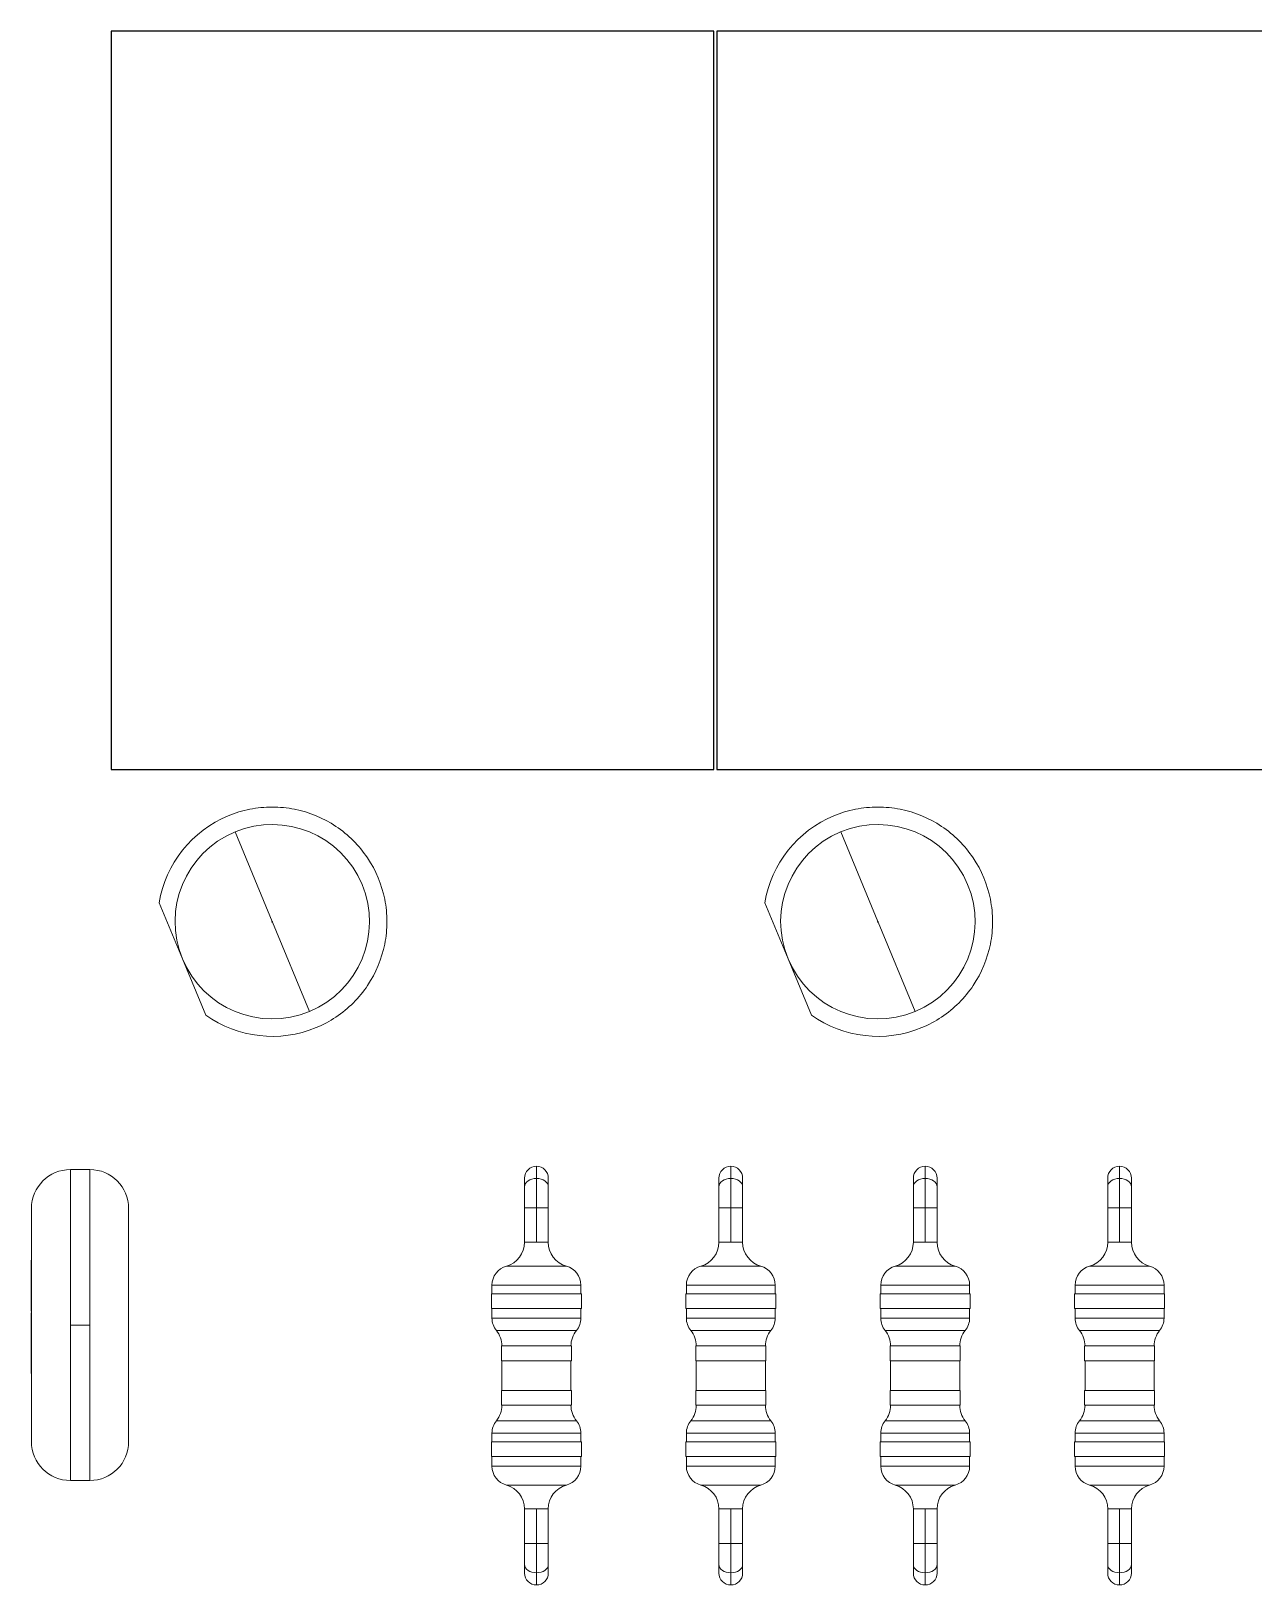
# Model space of a CAD drawing. Header units: millimetres. Extents: x -118 to 1430, y 370 to 1370.
# Drawn here: x 236.82 to 268.27, y 499.81 to 539.78 of the extents above; entities that cross this region are included whole.
import ezdxf

# ---------------------------------------------------------------- set-up
doc = ezdxf.new("R2010")
doc.units = ezdxf.units.MM
doc.layers.add('TANGENT EDGES', color=7, linetype='Continuous', lineweight=0)
doc.layers.add('VISIBLE', color=7, linetype='Continuous', lineweight=0)

msp = doc.modelspace()

# ---------------------------------------------------------------- linework, layer by layer
for points in [[(238.88, 539.779), (238.88, 520.779), (254.38, 520.779), (254.38, 539.779)], [(254.458, 539.779), (254.458, 520.779), (269.958, 520.779), (269.958, 539.779)]]:
    msp.add_lwpolyline(points, close=True)
at = {"layer": 'TANGENT EDGES'}
for p, q in [((243.016, 516.876), (242.063, 519.176)), ((258.594, 516.876), (257.641, 519.176)), ((243.978, 514.557), (243.024, 516.858)), ((259.556, 514.557), (258.602, 516.858)), ((237.827, 506.487), (237.827, 510.491)), ((238.327, 510.491), (238.327, 506.487)), ((249.815, 510.575), (249.815, 510.262)), ((254.815, 510.575), (254.815, 510.262)), ((259.815, 510.575), (259.815, 510.262)), ((264.815, 510.575), (264.815, 510.262)), ((249.815, 509.508), (249.815, 510.262)), ((254.815, 509.508), (254.815, 510.262)), ((259.815, 509.508), (259.815, 510.262)), ((264.815, 509.508), (264.815, 510.262)), ((249.51, 509.508), (249.815, 509.508)), ((249.815, 508.619), (249.815, 509.508)), ((249.815, 509.508), (250.12, 509.508)), ((254.51, 509.508), (254.815, 509.508)), ((254.815, 508.619), (254.815, 509.508)), ((254.815, 509.508), (255.12, 509.508)), ((259.51, 509.508), (259.815, 509.508)), ((259.815, 508.619), (259.815, 509.508)), ((260.12, 509.508), (259.815, 509.508)), ((264.51, 509.508), (264.815, 509.508)), ((264.815, 508.619), (264.815, 509.508)), ((265.12, 509.508), (264.815, 509.508)), ((249.815, 508.619), (249.51, 508.619)), ((249.815, 508.619), (250.12, 508.619)), ((254.815, 508.619), (254.51, 508.619)), ((254.815, 508.619), (255.12, 508.619)), ((259.815, 508.619), (259.51, 508.619)), ((259.815, 508.619), (260.12, 508.619)), ((264.815, 508.619), (264.51, 508.619)), ((264.815, 508.619), (265.12, 508.619)), ((249.045, 508.007), (250.586, 508.007)), ((254.045, 508.007), (255.586, 508.007)), ((259.045, 508.007), (260.586, 508.007)), ((264.045, 508.007), (265.586, 508.007)), ((248.672, 507.517), (250.958, 507.517)), ((253.672, 507.517), (255.958, 507.517)), ((258.672, 507.517), (260.958, 507.517)), ((263.672, 507.517), (265.958, 507.517)), ((237.827, 506.487), (238.327, 506.487)), ((237.827, 506.487), (237.827, 502.491)), ((238.327, 502.491), (238.327, 506.487)), ((248.672, 506.671), (250.958, 506.671)), ((253.672, 506.671), (255.958, 506.671)), ((258.672, 506.671), (260.958, 506.671)), ((263.672, 506.671), (265.958, 506.671)), ((250.845, 506.351), (248.785, 506.351)), ((255.845, 506.351), (253.785, 506.351)), ((260.845, 506.351), (258.785, 506.351)), ((265.845, 506.351), (263.785, 506.351)), ((248.672, 503.71), (250.958, 503.71)), ((248.785, 504.029), (250.845, 504.029)), ((253.672, 503.71), (255.958, 503.71)), ((253.785, 504.029), (255.845, 504.029)), ((258.672, 503.71), (260.958, 503.71)), ((258.785, 504.029), (260.845, 504.029)), ((263.672, 503.71), (265.958, 503.71)), ((263.785, 504.029), (265.845, 504.029)), ((248.672, 502.863), (250.958, 502.863)), ((253.672, 502.863), (255.958, 502.863)), ((258.672, 502.863), (260.958, 502.863)), ((263.672, 502.863), (265.958, 502.863)), ((250.586, 502.373), (249.045, 502.373)), ((255.586, 502.373), (254.045, 502.373)), ((260.586, 502.373), (259.045, 502.373)), ((265.586, 502.373), (264.045, 502.373)), ((249.51, 501.761), (249.815, 501.761)), ((250.12, 501.761), (249.815, 501.761)), ((249.815, 500.872), (249.815, 501.761)), ((254.51, 501.761), (254.815, 501.761)), ((255.12, 501.761), (254.815, 501.761)), ((254.815, 500.872), (254.815, 501.761)), ((259.51, 501.761), (259.815, 501.761)), ((260.12, 501.761), (259.815, 501.761)), ((259.815, 500.872), (259.815, 501.761)), ((264.51, 501.761), (264.815, 501.761)), ((265.12, 501.761), (264.815, 501.761)), ((264.815, 500.872), (264.815, 501.761)), ((249.51, 500.872), (249.815, 500.872)), ((250.12, 500.872), (249.815, 500.872)), ((249.815, 500.118), (249.815, 500.872)), ((254.51, 500.872), (254.815, 500.872)), ((255.12, 500.872), (254.815, 500.872)), ((254.815, 500.118), (254.815, 500.872)), ((259.815, 500.872), (259.51, 500.872)), ((259.815, 500.872), (260.12, 500.872)), ((259.815, 500.118), (259.815, 500.872)), ((264.815, 500.872), (264.51, 500.872)), ((264.815, 500.872), (265.12, 500.872)), ((264.815, 500.118), (264.815, 500.872)), ((249.815, 499.805), (249.815, 500.118)), ((254.815, 499.805), (254.815, 500.118)), ((259.815, 499.805), (259.815, 500.118)), ((264.815, 499.805), (264.815, 500.118))]:
    msp.add_line(p, q, dxfattribs=at)
for centre, start, end in [((243.02, 516.867), 112.5227, 292.5227), ((243.02, 516.867), 292.5227, 112.5227), ((258.598, 516.867), 112.5227, 292.5227), ((258.598, 516.867), 292.5227, 112.5227)]:
    msp.add_arc(centre, 0.01, start, end, dxfattribs=at)
for centre, major_axis, start_param, end_param in [((249.815, 510.047), (-0.305, 0), -1.570796, 0), ((249.815, 510.047), (0.305, 0), 0, 1.570796), ((254.815, 510.047), (-0.305, 0), -1.570796, 0), ((254.815, 510.047), (0.305, 0), 0, 1.570796), ((259.815, 510.047), (-0.305, 0), -1.570796, 0), ((259.815, 510.047), (0.305, 0), 0, 1.570796), ((264.815, 510.047), (-0.305, 0), -1.570796, 0), ((264.815, 510.047), (0.305, 0), 0, 1.570796), ((249.815, 500.333), (-0.305, 0), 0, 1.570796), ((249.815, 500.333), (0.305, 0), 4.712389, 6.283185), ((254.815, 500.333), (-0.305, 0), 0, 1.570796), ((254.815, 500.333), (0.305, 0), 4.712389, 6.283185), ((259.815, 500.333), (-0.305, 0), 0, 1.570796), ((259.815, 500.333), (0.305, 0), 4.712389, 6.283185), ((264.815, 500.333), (-0.305, 0), 0, 1.570796), ((264.815, 500.333), (0.305, 0), 4.712389, 6.283185)]:
    msp.add_ellipse(centre, major_axis=major_axis, ratio=0.707107, start_param=start_param, end_param=end_param, dxfattribs=at)
at = {"layer": 'VISIBLE'}
for p, q in [((240.111, 517.356), (240.711, 515.909)), ((255.689, 517.356), (256.289, 515.909)), ((240.711, 515.909), (241.311, 514.463)), ((256.289, 515.909), (256.889, 514.463)), ((238.327, 510.491), (237.827, 510.491)), ((249.51, 510.27), (249.51, 510.047)), ((250.12, 510.27), (250.12, 510.047)), ((254.51, 510.27), (254.51, 510.047)), ((255.12, 510.27), (255.12, 510.047)), ((259.51, 510.27), (259.51, 510.047)), ((260.12, 510.27), (260.12, 510.047)), ((264.51, 510.27), (264.51, 510.047)), ((265.12, 510.27), (265.12, 510.047)), ((249.51, 510.047), (249.51, 509.508)), ((250.12, 510.047), (250.12, 509.508)), ((254.51, 510.047), (254.51, 509.508)), ((255.12, 510.047), (255.12, 509.508)), ((259.51, 510.047), (259.51, 509.508)), ((260.12, 510.047), (260.12, 509.508)), ((264.51, 510.047), (264.51, 509.508)), ((265.12, 510.047), (265.12, 509.508)), ((236.827, 509.491), (236.827, 503.491)), ((239.327, 509.491), (239.327, 503.491)), ((249.51, 509.508), (249.51, 508.619)), ((250.12, 509.508), (250.12, 508.619)), ((254.51, 509.508), (254.51, 508.619)), ((255.12, 509.508), (255.12, 508.619)), ((259.51, 509.508), (259.51, 508.619)), ((260.12, 509.508), (260.12, 508.619)), ((264.51, 509.508), (264.51, 508.619)), ((265.12, 509.508), (265.12, 508.619)), ((236.827, 508.164), (236.817, 508.164)), ((236.817, 508.164), (236.817, 507.779)), ((236.817, 507.779), (236.817, 507.658)), ((236.827, 507.779), (236.817, 507.779)), ((236.817, 507.658), (236.817, 507.546)), ((236.827, 507.658), (236.817, 507.658)), ((236.827, 507.546), (236.817, 507.546)), ((236.817, 507.546), (236.817, 507.478)), ((236.827, 507.478), (236.817, 507.478)), ((236.817, 507.478), (236.817, 507.415)), ((236.817, 507.415), (236.827, 507.415)), ((236.817, 507.415), (236.817, 506.847)), ((250.971, 507.298), (248.659, 507.298)), ((248.659, 507.298), (248.659, 506.917)), ((248.672, 507.517), (248.672, 507.298)), ((250.958, 507.298), (250.958, 507.517)), ((250.971, 506.917), (250.971, 507.298)), ((255.971, 507.298), (253.659, 507.298)), ((253.659, 507.298), (253.659, 506.917)), ((253.672, 507.517), (253.672, 507.298)), ((255.958, 507.298), (255.958, 507.517)), ((255.971, 506.917), (255.971, 507.298)), ((260.971, 507.298), (258.659, 507.298)), ((258.659, 507.298), (258.659, 506.917)), ((258.672, 507.517), (258.672, 507.298)), ((260.958, 507.298), (260.958, 507.517)), ((260.971, 506.917), (260.971, 507.298)), ((265.971, 507.298), (263.659, 507.298)), ((263.659, 507.298), (263.659, 506.917)), ((263.672, 507.517), (263.672, 507.298)), ((265.958, 507.298), (265.958, 507.517)), ((265.971, 506.917), (265.971, 507.298)), ((248.659, 506.917), (250.971, 506.917)), ((248.672, 506.917), (248.672, 506.671)), ((250.958, 506.671), (250.958, 506.917)), ((253.659, 506.917), (255.971, 506.917)), ((253.672, 506.917), (253.672, 506.671)), ((255.958, 506.671), (255.958, 506.917)), ((258.659, 506.917), (260.971, 506.917)), ((258.672, 506.917), (258.672, 506.671)), ((260.958, 506.671), (260.958, 506.917)), ((263.659, 506.917), (265.971, 506.917)), ((263.672, 506.917), (263.672, 506.671)), ((265.958, 506.671), (265.958, 506.917)), ((236.827, 506.847), (236.817, 506.847)), ((236.827, 506.803), (236.817, 506.803)), ((236.817, 506.803), (236.817, 506.706)), ((236.817, 506.706), (236.817, 506.685)), ((236.827, 506.706), (236.817, 506.706)), ((236.817, 506.685), (236.817, 506.456)), ((236.827, 506.685), (236.817, 506.685)), ((236.817, 506.456), (236.817, 506.179)), ((236.827, 506.456), (236.817, 506.456)), ((236.827, 506.179), (236.817, 506.179)), ((236.817, 506.179), (236.817, 506.149)), ((236.827, 506.149), (236.817, 506.149)), ((236.827, 506.144), (236.817, 506.144)), ((236.817, 506.144), (236.817, 506.037)), ((236.827, 506.037), (236.817, 506.037)), ((236.817, 506.037), (236.817, 505.977)), ((236.827, 505.977), (236.817, 505.977)), ((236.817, 505.977), (236.817, 505.805)), ((236.817, 505.805), (236.817, 505.607)), ((236.827, 505.805), (236.817, 505.805)), ((250.717, 505.952), (248.913, 505.952)), ((248.913, 505.952), (248.913, 505.571)), ((250.717, 505.571), (250.717, 505.952)), ((255.717, 505.952), (253.913, 505.952)), ((253.913, 505.952), (253.913, 505.571)), ((255.717, 505.571), (255.717, 505.952)), ((260.717, 505.952), (258.913, 505.952)), ((258.913, 505.952), (258.913, 505.571)), ((260.717, 505.571), (260.717, 505.952)), ((265.717, 505.952), (263.913, 505.952)), ((263.913, 505.952), (263.913, 505.571)), ((265.717, 505.571), (265.717, 505.952)), ((236.827, 505.607), (236.817, 505.607)), ((236.817, 505.607), (236.817, 505.416)), ((236.817, 505.416), (236.817, 505.247)), ((236.817, 505.416), (236.827, 505.416)), ((248.913, 505.571), (250.717, 505.571)), ((248.926, 505.571), (248.926, 504.809)), ((250.704, 504.809), (250.704, 505.571)), ((253.913, 505.571), (255.717, 505.571)), ((253.926, 505.571), (253.926, 504.809)), ((255.704, 504.809), (255.704, 505.571)), ((258.913, 505.571), (260.717, 505.571)), ((258.926, 505.571), (258.926, 504.809)), ((260.704, 504.809), (260.704, 505.571)), ((263.913, 505.571), (265.717, 505.571)), ((263.926, 505.571), (263.926, 504.809)), ((265.704, 504.809), (265.704, 505.571)), ((236.827, 505.247), (236.817, 505.247)), ((250.717, 504.809), (248.913, 504.809)), ((248.913, 504.809), (248.913, 504.428)), ((250.717, 504.428), (250.717, 504.809)), ((255.717, 504.809), (253.913, 504.809)), ((253.913, 504.809), (253.913, 504.428)), ((255.717, 504.428), (255.717, 504.809)), ((260.717, 504.809), (258.913, 504.809)), ((258.913, 504.809), (258.913, 504.428)), ((260.717, 504.428), (260.717, 504.809)), ((265.717, 504.809), (263.913, 504.809)), ((263.913, 504.809), (263.913, 504.428)), ((265.717, 504.428), (265.717, 504.809)), ((248.913, 504.428), (250.717, 504.428)), ((253.913, 504.428), (255.717, 504.428)), ((258.913, 504.428), (260.717, 504.428)), ((263.913, 504.428), (265.717, 504.428)), ((248.672, 503.71), (248.672, 503.488)), ((250.958, 503.488), (250.958, 503.71)), ((253.672, 503.71), (253.672, 503.488)), ((255.958, 503.488), (255.958, 503.71)), ((258.672, 503.71), (258.672, 503.488)), ((260.958, 503.488), (260.958, 503.71)), ((263.672, 503.71), (263.672, 503.488)), ((265.958, 503.488), (265.958, 503.71)), ((250.971, 503.488), (248.659, 503.488)), ((248.659, 503.488), (248.659, 503.107)), ((250.971, 503.107), (250.971, 503.488)), ((255.971, 503.488), (253.659, 503.488)), ((253.659, 503.488), (253.659, 503.107)), ((255.971, 503.107), (255.971, 503.488)), ((260.971, 503.488), (258.659, 503.488)), ((258.659, 503.488), (258.659, 503.107)), ((260.971, 503.107), (260.971, 503.488)), ((265.971, 503.488), (263.659, 503.488)), ((263.659, 503.488), (263.659, 503.107)), ((265.971, 503.107), (265.971, 503.488)), ((248.659, 503.107), (250.971, 503.107)), ((248.672, 503.107), (248.672, 502.863)), ((250.958, 502.863), (250.958, 503.107)), ((253.659, 503.107), (255.971, 503.107)), ((253.672, 503.107), (253.672, 502.863)), ((255.958, 502.863), (255.958, 503.107)), ((258.659, 503.107), (260.971, 503.107)), ((258.672, 503.107), (258.672, 502.863)), ((260.958, 502.863), (260.958, 503.107)), ((263.659, 503.107), (265.971, 503.107)), ((263.672, 503.107), (263.672, 502.863)), ((265.958, 502.863), (265.958, 503.107)), ((238.327, 502.491), (237.827, 502.491)), ((249.51, 501.761), (249.51, 500.872)), ((250.12, 501.761), (250.12, 500.872)), ((254.51, 501.761), (254.51, 500.872)), ((255.12, 501.761), (255.12, 500.872)), ((259.51, 501.761), (259.51, 500.872)), ((260.12, 501.761), (260.12, 500.872)), ((264.51, 501.761), (264.51, 500.872)), ((265.12, 501.761), (265.12, 500.872)), ((249.51, 500.872), (249.51, 500.333)), ((250.12, 500.872), (250.12, 500.333)), ((254.51, 500.872), (254.51, 500.333)), ((255.12, 500.872), (255.12, 500.333)), ((259.51, 500.872), (259.51, 500.333)), ((260.12, 500.872), (260.12, 500.333)), ((264.51, 500.872), (264.51, 500.333)), ((265.12, 500.872), (265.12, 500.333)), ((249.51, 500.11), (249.51, 500.333)), ((250.12, 500.11), (250.12, 500.333)), ((254.51, 500.11), (254.51, 500.333)), ((255.12, 500.11), (255.12, 500.333)), ((259.51, 500.11), (259.51, 500.333)), ((260.12, 500.11), (260.12, 500.333)), ((264.51, 500.11), (264.51, 500.333)), ((265.12, 500.11), (265.12, 500.333))]:
    msp.add_line(p, q, dxfattribs=at)
for centre, radius, start, end in [((243.02, 516.867), 2.95, 101.2727, 112.5227), ((243.02, 516.867), 2.95, 90.0227, 101.2727), ((243.02, 516.867), 2.95, 78.7727, 90.0227), ((243.02, 516.867), 2.95, 56.2727, 78.7727), ((258.598, 516.867), 2.95, 101.2727, 112.5227), ((258.598, 516.867), 2.95, 90.0227, 101.2727), ((258.598, 516.867), 2.95, 78.7727, 90.0227), ((258.598, 516.867), 2.95, 56.2727, 78.7727), ((243.02, 516.867), 2.95, 112.5227, 170.4589), ((243.02, 516.867), 2.5, 292.5227, 112.5227), ((243.02, 516.867), 2.95, 45.0227, 56.2727), ((258.598, 516.867), 2.95, 112.5227, 170.4589), ((258.598, 516.867), 2.5, 292.5227, 112.5227), ((258.598, 516.867), 2.95, 45.0227, 56.2727), ((243.02, 516.867), 2.5, 112.5227, 292.5227), ((243.02, 516.867), 2.95, 33.7727, 45.0227), ((258.598, 516.867), 2.5, 112.5227, 292.5227), ((258.598, 516.867), 2.95, 33.7727, 45.0227), ((243.02, 516.867), 2.95, 11.2727, 33.7727), ((258.598, 516.867), 2.95, 11.2727, 33.7727), ((243.02, 516.867), 2.95, 0.0227, 11.2727), ((258.598, 516.867), 2.95, 0.0227, 11.2727), ((243.02, 516.867), 2.95, 348.7727, 0.0227), ((258.598, 516.867), 2.95, 348.7727, 0.0227), ((243.02, 516.867), 2.95, 326.2727, 348.7727), ((258.598, 516.867), 2.95, 326.2727, 348.7727), ((243.02, 516.867), 2.95, 315.0227, 326.2727), ((258.598, 516.867), 2.95, 315.0227, 326.2727), ((243.02, 516.867), 2.95, 303.7727, 315.0227), ((258.598, 516.867), 2.95, 303.7727, 315.0227), ((243.02, 516.867), 2.95, 234.5865, 292.5227), ((243.02, 516.867), 2.95, 292.5227, 303.7727), ((258.598, 516.867), 2.95, 234.5865, 292.5227), ((258.598, 516.867), 2.95, 292.5227, 303.7727), ((237.827, 509.491), 1, 90, 180), ((238.327, 509.491), 1, 0, 90), ((249.815, 510.27), 0.305, 90, 180), ((249.815, 510.27), 0.305, 0, 90), ((254.815, 510.27), 0.305, 90, 180), ((254.815, 510.27), 0.305, 0, 90), ((259.815, 510.27), 0.305, 90, 180), ((259.815, 510.27), 0.305, 0, 90), ((264.815, 510.27), 0.305, 90, 180), ((264.815, 510.27), 0.305, 0, 90), ((248.875, 508.619), 0.635, 285.466, 0), ((250.755, 508.619), 0.635, 180, 254.534), ((253.875, 508.619), 0.635, 285.466, 0), ((255.755, 508.619), 0.635, 180, 254.534), ((258.875, 508.619), 0.635, 285.466, 0), ((260.755, 508.619), 0.635, 180, 254.534), ((263.875, 508.619), 0.635, 285.466, 0), ((265.755, 508.619), 0.635, 180, 254.534), ((249.18, 507.517), 0.508, 105.466, 180), ((250.45, 507.517), 0.508, 0, 74.534), ((254.18, 507.517), 0.508, 105.466, 180), ((255.45, 507.517), 0.508, 0, 74.534), ((259.18, 507.517), 0.508, 105.466, 180), ((260.45, 507.517), 0.508, 0, 74.534), ((264.18, 507.517), 0.508, 105.466, 180), ((265.45, 507.517), 0.508, 0, 74.534), ((249.18, 506.671), 0.508, 180, 218.9424), ((250.45, 506.671), 0.508, 321.0576, 0), ((254.18, 506.671), 0.508, 180, 218.9424), ((255.45, 506.671), 0.508, 321.0576, 0), ((259.18, 506.671), 0.508, 180, 218.9424), ((260.45, 506.671), 0.508, 321.0576, 0), ((264.18, 506.671), 0.508, 180, 218.9424), ((265.45, 506.671), 0.508, 321.0576, 0), ((248.291, 505.952), 0.635, 0, 38.9424), ((251.339, 505.952), 0.635, 141.0576, 180), ((253.291, 505.952), 0.635, 0, 38.9424), ((256.339, 505.952), 0.635, 141.0576, 180), ((258.291, 505.952), 0.635, 0, 38.9424), ((261.339, 505.952), 0.635, 141.0576, 180), ((263.291, 505.952), 0.635, 0, 38.9424), ((266.339, 505.952), 0.635, 141.0576, 180), ((248.291, 504.428), 0.635, 321.0576, 0), ((251.339, 504.428), 0.635, 180, 218.9424), ((253.291, 504.428), 0.635, 321.0576, 0), ((256.339, 504.428), 0.635, 180, 218.9424), ((258.291, 504.428), 0.635, 321.0576, 0), ((261.339, 504.428), 0.635, 180, 218.9424), ((263.291, 504.428), 0.635, 321.0576, 0), ((266.339, 504.428), 0.635, 180, 218.9424), ((249.18, 503.71), 0.508, 141.0576, 180), ((250.45, 503.71), 0.508, 0, 38.9424), ((254.18, 503.71), 0.508, 141.0576, 180), ((255.45, 503.71), 0.508, 0, 38.9424), ((259.18, 503.71), 0.508, 141.0576, 180), ((260.45, 503.71), 0.508, 0, 38.9424), ((264.18, 503.71), 0.508, 141.0576, 180), ((265.45, 503.71), 0.508, 0, 38.9424), ((237.827, 503.491), 1, 180, 270), ((238.327, 503.491), 1, 270, 0), ((249.18, 502.863), 0.508, 180, 254.534), ((250.45, 502.863), 0.508, 285.466, 0), ((254.18, 502.863), 0.508, 180, 254.534), ((255.45, 502.863), 0.508, 285.466, 0), ((259.18, 502.863), 0.508, 180, 254.534), ((260.45, 502.863), 0.508, 285.466, 0), ((264.18, 502.863), 0.508, 180, 254.534), ((265.45, 502.863), 0.508, 285.466, 0), ((248.875, 501.761), 0.635, 0, 74.534), ((250.755, 501.761), 0.635, 105.466, 180), ((253.875, 501.761), 0.635, 0, 74.534), ((255.755, 501.761), 0.635, 105.466, 180), ((258.875, 501.761), 0.635, 0, 74.534), ((260.755, 501.761), 0.635, 105.466, 180), ((263.875, 501.761), 0.635, 0, 74.534), ((265.755, 501.761), 0.635, 105.466, 180), ((249.815, 500.11), 0.305, 180, 270), ((249.815, 500.11), 0.305, 270, 0), ((254.815, 500.11), 0.305, 180, 270), ((254.815, 500.11), 0.305, 270, 0), ((259.815, 500.11), 0.305, 180, 270), ((259.815, 500.11), 0.305, 270, 0), ((264.815, 500.11), 0.305, 180, 270), ((264.815, 500.11), 0.305, 270, 0)]:
    msp.add_arc(centre, radius, start, end, dxfattribs=at)

doc.saveas('drawing.dxf')
